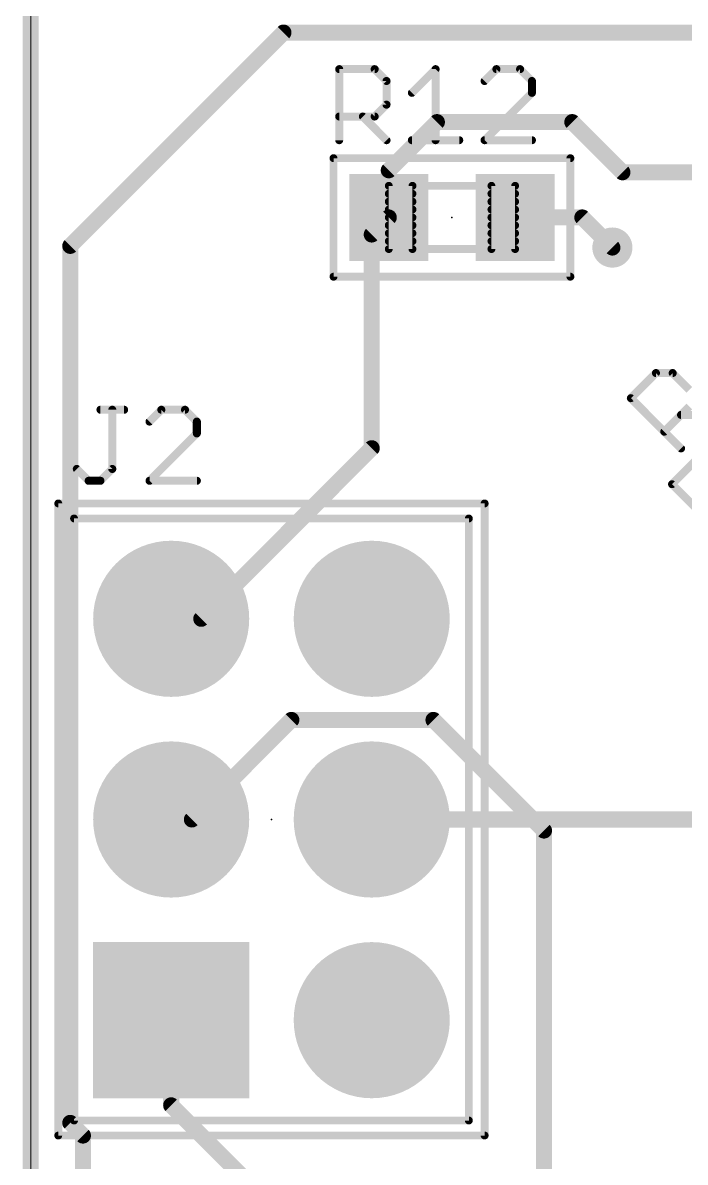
# Model space of a CAD drawing. Extents: x -0.1 to 50.1, y -0.1 to 50.1.
# Drawn here: x -0.1 to 8.29, y 23.6 to 38.02 of the extents above; entities that cross this region are included whole.
import ezdxf

# ---------------------------------------------------------------- set-up
doc = ezdxf.new("R2010")
doc.units = 0
for name, color, linetype in [('1', 22, 'CONTINUOUS'), ('15', 22, 'CONTINUOUS'), ('16', 175, 'CONTINUOUS'), ('17', 82, 'CONTINUOUS'), ('18', 82, 'CONTINUOUS'), ('2', 175, 'CONTINUOUS'), ('20', 7, 'CONTINUOUS'), ('21', 253, 'CONTINUOUS'), ('23', 7, 'CONTINUOUS'), ('29', 253, 'CONTINUOUS'), ('30', 253, 'CONTINUOUS'), ('31', 253, 'CONTINUOUS'), ('51', 253, 'CONTINUOUS')]:
    doc.layers.add(name, color=color, linetype=linetype)

# ---------------------------------------------------------------- blocks, each defined once
blk = doc.blocks.new('SQUAREP')
blk.add_solid([(-0.5, -0.5), (0.5, -0.5), (-0.5, 0.5), (0.5, 0.5)])
blk = doc.blocks.new('ROUNDP')
at = {"const_width": 0.5}
blk.add_lwpolyline([(0, -0.25, 1), (0, 0.25, 1), (0, -0.25)], format="xyb", dxfattribs=at)
blk = doc.blocks.new('RECT')
blk.add_solid([(-0.5, -0.5), (0.5, -0.5), (-0.5, 0.5), (0.5, 0.5)])
blk = doc.blocks.new('ROUNDV')
at = {"const_width": 0.5}
blk.add_lwpolyline([(0, -0.25, 1), (0, 0.25, 1), (0, -0.25)], format="xyb", dxfattribs=at)

msp = doc.modelspace()

# ---------------------------------------------------------------- linework, layer by layer
at = {"layer": '1', "const_width": 0.2032}
for points in [[(4.534, 36.157), (5.1435, 36.7665)], [(5.1435, 36.7665), (6.858, 36.7665)], [(6.858, 36.7665), (7.493, 36.1315)], [(4.534, 35.56), (4.534, 36.157)], [(7.493, 36.1315), (19.2405, 36.1315)], [(4.318, 35.344), (4.534, 35.56)], [(6.134, 35.56), (6.985, 35.56)], [(6.985, 35.56), (7.366, 35.179)], [(4.318, 32.639), (4.318, 35.344)], [(2.159, 30.48), (4.318, 32.639)], [(1.778, 30.48), (2.159, 30.48)], [(4.318, 27.94), (9.16, 27.94)], [(1.778, 25.4), (1.778, 24.322)], [(1.778, 24.322), (3.2, 22.9)]]:
    msp.add_lwpolyline(points, dxfattribs=at)
at = {"layer": '1', "const_width": 0.1016}
for points in [[(5.1435, 36.8173, 1), (5.1435, 36.7157)], [(5.1794, 36.7306, 1), (5.1076, 36.8024)], [(6.8939, 36.8024, 1), (6.8221, 36.7306)], [(6.858, 36.7157, 1), (6.858, 36.8173)], [(4.5848, 36.157, 1), (4.4832, 36.157)], [(4.4981, 36.1929, 1), (4.5699, 36.1211)], [(7.493, 36.1823, 1), (7.493, 36.0807)], [(7.4571, 36.0956, 1), (7.5289, 36.1674)], [(4.5699, 35.5241, 1), (4.4981, 35.5959)], [(6.134, 35.6108, 1), (6.134, 35.5092)], [(7.0209, 35.5959, 1), (6.9491, 35.5241)], [(6.985, 35.5092, 1), (6.985, 35.6108)], [(4.4832, 35.56, 1), (4.5848, 35.56)], [(4.3688, 35.344, 1), (4.2672, 35.344)], [(4.2821, 35.3799, 1), (4.3539, 35.3081)], [(7.3301, 35.1431, 1), (7.4019, 35.2149)], [(4.3539, 32.6031, 1), (4.2821, 32.6749)], [(4.2672, 32.639, 1), (4.3688, 32.639)], [(1.778, 30.5308, 1), (1.778, 30.4292)], [(2.159, 30.4292, 1), (2.159, 30.5308)], [(2.1231, 30.5159, 1), (2.1949, 30.4441)], [(4.318, 27.9908, 1), (4.318, 27.8892)], [(1.8288, 25.4, 1), (1.7272, 25.4)], [(1.8139, 24.3579, 1), (1.7421, 24.2861)], [(1.7272, 24.322, 1), (1.8288, 24.322)]]:
    msp.add_lwpolyline(points, format="xyb", dxfattribs=at)
at = {"layer": '15', "const_width": 0.01}
msp.add_lwpolyline([(0, 50), (0, 0)], dxfattribs=at)
at = {"layer": '16', "const_width": 0.2032}
for points in [[(0.5, 35.2), (3.2, 37.9)], [(10, 37.9), (3.2, 37.9)], [(0.5, 24.1), (0.5, 35.2)], [(2.04, 27.94), (3.3, 29.2)], [(3.3, 29.2), (5.1, 29.2)], [(5.1, 29.2), (6.5, 27.8)], [(1.778, 27.94), (2.04, 27.94)], [(6.5, 27.8), (6.5, 21.6)], [(0.6604, 23.9396), (0.5, 24.1)], [(0.6604, 2.3368), (0.6604, 23.9396)]]:
    msp.add_lwpolyline(points, dxfattribs=at)
at = {"layer": '16', "const_width": 0.1016}
for points in [[(3.2, 37.9508, 1), (3.2, 37.8492)], [(3.2359, 37.8641, 1), (3.1641, 37.9359)], [(0.5508, 35.2, 1), (0.4492, 35.2)], [(0.4641, 35.2359, 1), (0.5359, 35.1641)], [(3.3, 29.2508, 1), (3.3, 29.1492)], [(3.3359, 29.1641, 1), (3.2641, 29.2359)], [(5.1359, 29.2359, 1), (5.0641, 29.1641)], [(5.1, 29.1492, 1), (5.1, 29.2508)], [(1.778, 27.9908, 1), (1.778, 27.8892)], [(2.0041, 27.9759, 1), (2.0759, 27.9041)], [(2.04, 27.8892, 1), (2.04, 27.9908)], [(6.5508, 27.8, 1), (6.4492, 27.8)], [(6.4641, 27.7641, 1), (6.5359, 27.8359)], [(0.5359, 24.1359, 1), (0.4641, 24.0641)], [(0.4492, 24.1, 1), (0.5508, 24.1)], [(0.7112, 23.9396, 1), (0.6096, 23.9396)], [(0.6245, 23.9037, 1), (0.6963, 23.9755)]]:
    msp.add_lwpolyline(points, format="xyb", dxfattribs=at)
at = {"layer": '2', "const_width": 0.01}
msp.add_lwpolyline([(0, 50), (0, 0)], dxfattribs=at)
at = {"layer": '20', "const_width": 0.2032}
msp.add_lwpolyline([(0, 48), (0, 2)], dxfattribs=at)
at = {"layer": '21'}
for points, const_width in [([(3.834, 34.81), (3.834, 36.31)], 0.1), ([(3.834, 36.31), (6.834, 36.31)], 0.1), ([(6.834, 36.31), (6.834, 34.81)], 0.1), ([(6.834, 34.81), (3.834, 34.81)], 0.1), ([(0.8825, 33.126), (1.1822, 33.126)], 0.1016), ([(1.0324, 32.3767), (1.0324, 33.126)], 0.1016), ([(1.6534, 33.126), (1.5036, 32.9761)], 0.1016), ([(1.9532, 33.126), (1.6534, 33.126)], 0.1016), ([(2.103, 32.9761), (1.9532, 33.126)], 0.1016), ([(8.1212, 32.1835), (9.1819, 33.2441)], 0.1), ([(2.103, 32.8262), (2.103, 32.9761)], 0.1016), ([(1.5036, 32.2268), (2.103, 32.8262)], 0.1016), ([(0.5828, 32.3767), (0.7327, 32.2268)], 0.1016), ([(0.8825, 32.2268), (1.0324, 32.3767)], 0.1016), ([(0.7327, 32.2268), (0.8825, 32.2268)], 0.1016), ([(2.103, 32.2268), (1.5036, 32.2268)], 0.1016), ([(10.2425, 30.0622), (8.1212, 32.1835)], 0.1), ([(0.348, 23.94), (0.348, 31.94)], 0.1), ([(0.348, 31.94), (5.748, 31.94)], 0.1), ([(5.748, 31.94), (5.748, 23.94)], 0.1), ([(5.748, 23.94), (0.348, 23.94)], 0.1)]:
    msp.add_lwpolyline(points, dxfattribs=dict(at, const_width=const_width))
for points, const_width in [([(3.859, 36.31, 1), (3.809, 36.31)], 0.05), ([(3.834, 36.335, 1), (3.834, 36.285)], 0.05), ([(6.859, 36.31, 1), (6.809, 36.31)], 0.05), ([(6.834, 36.285, 1), (6.834, 36.335)], 0.05), ([(3.834, 34.835, 1), (3.834, 34.785)], 0.05), ([(3.809, 34.81, 1), (3.859, 34.81)], 0.05), ([(6.809, 34.81, 1), (6.859, 34.81)], 0.05), ([(6.834, 34.785, 1), (6.834, 34.835)], 0.05), ([(0.8825, 33.1514, 1), (0.8825, 33.1006)], 0.0508), ([(1.0578, 33.126, 1), (1.007, 33.126)], 0.0508), ([(1.1822, 33.1006, 1), (1.1822, 33.1514)], 0.0508), ([(1.6534, 33.1514, 1), (1.6534, 33.1006)], 0.0508), ([(1.6714, 33.108, 1), (1.6355, 33.1439)], 0.0508), ([(1.9711, 33.1439, 1), (1.9352, 33.108)], 0.0508), ([(1.9532, 33.1006, 1), (1.9532, 33.1514)], 0.0508), ([(2.1284, 32.9761, 1), (2.0776, 32.9761)], 0.0508), ([(1.4856, 32.9941, 1), (1.5215, 32.9581)], 0.0508), ([(2.0851, 32.9581, 1), (2.121, 32.9941)], 0.0508), ([(2.0776, 32.8262, 1), (2.1284, 32.8262)], 0.0508), ([(2.121, 32.8083, 1), (2.0851, 32.8442)], 0.0508), ([(0.6008, 32.3946, 1), (0.5648, 32.3587)], 0.0508), ([(1.007, 32.3767, 1), (1.0578, 32.3767)], 0.0508), ([(1.0503, 32.3587, 1), (1.0144, 32.3946)], 0.0508), ([(0.7327, 32.2522, 1), (0.7327, 32.2014)], 0.0508), ([(0.7147, 32.2088, 1), (0.7506, 32.2448)], 0.0508), ([(0.8646, 32.2448, 1), (0.9005, 32.2088)], 0.0508), ([(0.8825, 32.2014, 1), (0.8825, 32.2522)], 0.0508), ([(1.4856, 32.2448, 1), (1.5215, 32.2088)], 0.0508), ([(1.5036, 32.2522, 1), (1.5036, 32.2014)], 0.0508), ([(2.103, 32.2014, 1), (2.103, 32.2522)], 0.0508), ([(8.1389, 32.2012, 1), (8.1035, 32.1658)], 0.05), ([(8.1035, 32.2012, 1), (8.1389, 32.1658)], 0.05), ([(0.373, 31.94, 1), (0.323, 31.94)], 0.05), ([(0.348, 31.965, 1), (0.348, 31.915)], 0.05), ([(5.773, 31.94, 1), (5.723, 31.94)], 0.05), ([(5.748, 31.915, 1), (5.748, 31.965)], 0.05), ([(0.348, 23.965, 1), (0.348, 23.915)], 0.05), ([(0.323, 23.94, 1), (0.373, 23.94)], 0.05), ([(5.723, 23.94, 1), (5.773, 23.94)], 0.05), ([(5.748, 23.915, 1), (5.748, 23.965)], 0.05)]:
    msp.add_lwpolyline(points, format="xyb", dxfattribs=dict(at, const_width=const_width))
at = {"layer": '23'}
for p in [(5.334, 35.56), (3.048, 27.94)]:
    msp.add_point(p, dxfattribs=at)
at = {"layer": '51'}
for points, const_width in [([(3.9058, 36.5378), (3.9058, 37.437)], 0.1016), ([(3.9058, 37.437), (4.3554, 37.437)], 0.1016), ([(4.3554, 37.437), (4.5052, 37.2871)], 0.1016), ([(4.8266, 37.1372), (5.1263, 37.437)], 0.1016), ([(5.1263, 37.437), (5.1263, 36.5378)], 0.1016), ([(5.8972, 37.437), (5.7474, 37.2871)], 0.1016), ([(6.197, 37.437), (5.8972, 37.437)], 0.1016), ([(6.3468, 37.2871), (6.197, 37.437)], 0.1016), ([(4.5052, 37.2871), (4.5052, 36.9874)], 0.1016), ([(6.3468, 37.1372), (6.3468, 37.2871)], 0.1016), ([(5.7474, 36.5378), (6.3468, 37.1372)], 0.1016), ([(4.5052, 36.9874), (4.3554, 36.8375)], 0.1016), ([(4.3554, 36.8375), (3.9058, 36.8375)], 0.1016), ([(4.2055, 36.8375), (4.5052, 36.5378)], 0.1016), ([(4.8266, 36.5378), (5.426, 36.5378)], 0.1016), ([(6.3468, 36.5378), (5.7474, 36.5378)], 0.1016), ([(4.534, 35.16), (4.534, 35.96)], 0.1), ([(4.534, 35.96), (4.834, 35.96)], 0.1), ([(4.534, 35.16), (4.534, 35.96)], 0.1), ([(4.534, 35.96), (6.134, 35.96)], 0.1), ([(4.834, 35.96), (4.834, 35.16)], 0.1), ([(5.834, 35.16), (5.834, 35.96)], 0.1), ([(5.834, 35.96), (6.134, 35.96)], 0.1), ([(6.134, 35.96), (6.134, 35.16)], 0.1), ([(6.134, 35.96), (6.134, 35.16)], 0.1), ([(4.534, 35.86), (4.834, 35.86)], 0.1), ([(4.534, 35.76), (4.834, 35.76)], 0.1), ([(5.834, 35.86), (6.134, 35.86)], 0.1), ([(5.834, 35.76), (6.134, 35.76)], 0.1), ([(4.534, 35.66), (4.834, 35.66)], 0.1), ([(5.834, 35.66), (6.134, 35.66)], 0.1), ([(4.534, 35.56), (4.834, 35.56)], 0.1), ([(4.534, 35.46), (4.834, 35.46)], 0.1), ([(5.834, 35.56), (6.134, 35.56)], 0.1), ([(5.834, 35.46), (6.134, 35.46)], 0.1), ([(4.534, 35.36), (4.834, 35.36)], 0.1), ([(5.834, 35.36), (6.134, 35.36)], 0.1), ([(4.534, 35.26), (4.834, 35.26)], 0.1), ([(4.834, 35.16), (4.534, 35.16)], 0.1), ([(4.534, 35.16), (4.834, 35.16)], 0.1), ([(6.134, 35.16), (4.534, 35.16)], 0.1), ([(5.834, 35.26), (6.134, 35.26)], 0.1), ([(6.134, 35.16), (5.834, 35.16)], 0.1), ([(5.834, 35.16), (6.134, 35.16)], 0.1), ([(7.5996, 33.2726), (7.9175, 33.5905)], 0.1016), ([(7.9175, 33.5905), (8.1295, 33.5905)], 0.1016), ([(8.1295, 33.5905), (8.3414, 33.3786)], 0.1016), ([(8.2354, 32.6368), (7.5996, 33.2726)], 0.1016), ([(8.3414, 33.1666), (8.0235, 32.8487)], 0.1016), ([(8.2354, 33.0607), (8.6593, 33.0607)], 0.1016), ([(0.548, 24.13), (0.548, 31.75)], 0.1), ([(0.548, 31.75), (5.548, 31.75)], 0.1), ([(5.548, 31.75), (5.548, 24.13)], 0.1), ([(5.548, 24.13), (0.548, 24.13)], 0.1)]:
    msp.add_lwpolyline(points, dxfattribs=dict(at, const_width=const_width))
for points, const_width in [([(3.9312, 37.437, 1), (3.8804, 37.437)], 0.0508), ([(3.9058, 37.4624, 1), (3.9058, 37.4116)], 0.0508), ([(4.3733, 37.4549, 1), (4.3374, 37.419)], 0.0508), ([(4.3554, 37.4116, 1), (4.3554, 37.4624)], 0.0508), ([(5.1517, 37.437, 1), (5.1009, 37.437)], 0.0508), ([(5.1443, 37.419, 1), (5.1083, 37.4549)], 0.0508), ([(5.8972, 37.4624, 1), (5.8972, 37.4116)], 0.0508), ([(5.9152, 37.419, 1), (5.8793, 37.4549)], 0.0508), ([(6.2149, 37.4549, 1), (6.179, 37.419)], 0.0508), ([(6.197, 37.4116, 1), (6.197, 37.4624)], 0.0508), ([(4.5306, 37.2871, 1), (4.4798, 37.2871)], 0.0508), ([(4.4873, 37.2691, 1), (4.5232, 37.3051)], 0.0508), ([(5.7294, 37.3051, 1), (5.7653, 37.2691)], 0.0508), ([(6.3722, 37.2871, 1), (6.3214, 37.2871)], 0.0508), ([(6.3289, 37.2691, 1), (6.3648, 37.3051)], 0.0508), ([(4.8086, 37.1552, 1), (4.8445, 37.1193)], 0.0508), ([(6.3214, 37.1372, 1), (6.3722, 37.1372)], 0.0508), ([(6.3648, 37.1193, 1), (6.3289, 37.1552)], 0.0508), ([(4.4798, 36.9874, 1), (4.5306, 36.9874)], 0.0508), ([(4.5232, 36.9694, 1), (4.4873, 37.0053)], 0.0508), ([(3.9058, 36.8629, 1), (3.9058, 36.8121)], 0.0508), ([(4.2235, 36.8555, 1), (4.1876, 36.8196)], 0.0508), ([(4.3374, 36.8555, 1), (4.3733, 36.8196)], 0.0508), ([(4.3554, 36.8121, 1), (4.3554, 36.8629)], 0.0508), ([(3.8804, 36.5378, 1), (3.9312, 36.5378)], 0.0508), ([(4.4873, 36.5198, 1), (4.5232, 36.5558)], 0.0508), ([(4.8266, 36.5632, 1), (4.8266, 36.5124)], 0.0508), ([(5.1009, 36.5378, 1), (5.1517, 36.5378)], 0.0508), ([(5.426, 36.5124, 1), (5.426, 36.5632)], 0.0508), ([(5.7294, 36.5558, 1), (5.7653, 36.5198)], 0.0508), ([(5.7474, 36.5632, 1), (5.7474, 36.5124)], 0.0508), ([(6.3468, 36.5124, 1), (6.3468, 36.5632)], 0.0508), ([(4.559, 35.96, 1), (4.509, 35.96)], 0.05), ([(4.534, 35.985, 1), (4.534, 35.935)], 0.05), ([(4.559, 35.96, 1), (4.509, 35.96)], 0.05), ([(4.534, 35.985, 1), (4.534, 35.935)], 0.05), ([(4.859, 35.96, 1), (4.809, 35.96)], 0.05), ([(4.834, 35.935, 1), (4.834, 35.985)], 0.05), ([(5.859, 35.96, 1), (5.809, 35.96)], 0.05), ([(5.834, 35.985, 1), (5.834, 35.935)], 0.05), ([(6.159, 35.96, 1), (6.109, 35.96)], 0.05), ([(6.159, 35.96, 1), (6.109, 35.96)], 0.05), ([(6.134, 35.935, 1), (6.134, 35.985)], 0.05), ([(6.134, 35.935, 1), (6.134, 35.985)], 0.05), ([(4.534, 35.885, 1), (4.534, 35.835)], 0.05), ([(4.534, 35.785, 1), (4.534, 35.735)], 0.05), ([(4.834, 35.835, 1), (4.834, 35.885)], 0.05), ([(4.834, 35.735, 1), (4.834, 35.785)], 0.05), ([(5.834, 35.885, 1), (5.834, 35.835)], 0.05), ([(5.834, 35.785, 1), (5.834, 35.735)], 0.05), ([(6.134, 35.835, 1), (6.134, 35.885)], 0.05), ([(6.134, 35.735, 1), (6.134, 35.785)], 0.05), ([(4.534, 35.685, 1), (4.534, 35.635)], 0.05), ([(4.834, 35.635, 1), (4.834, 35.685)], 0.05), ([(5.834, 35.685, 1), (5.834, 35.635)], 0.05), ([(6.134, 35.635, 1), (6.134, 35.685)], 0.05), ([(4.534, 35.585, 1), (4.534, 35.535)], 0.05), ([(4.534, 35.485, 1), (4.534, 35.435)], 0.05), ([(4.834, 35.535, 1), (4.834, 35.585)], 0.05), ([(4.834, 35.435, 1), (4.834, 35.485)], 0.05), ([(5.834, 35.585, 1), (5.834, 35.535)], 0.05), ([(5.834, 35.485, 1), (5.834, 35.435)], 0.05), ([(6.134, 35.535, 1), (6.134, 35.585)], 0.05), ([(6.134, 35.435, 1), (6.134, 35.485)], 0.05), ([(4.534, 35.385, 1), (4.534, 35.335)], 0.05), ([(4.834, 35.335, 1), (4.834, 35.385)], 0.05), ([(5.834, 35.385, 1), (5.834, 35.335)], 0.05), ([(6.134, 35.335, 1), (6.134, 35.385)], 0.05), ([(4.534, 35.285, 1), (4.534, 35.235)], 0.05), ([(4.534, 35.185, 1), (4.534, 35.135)], 0.05), ([(4.534, 35.185, 1), (4.534, 35.135)], 0.05), ([(4.534, 35.185, 1), (4.534, 35.135)], 0.05), ([(4.834, 35.235, 1), (4.834, 35.285)], 0.05), ([(4.834, 35.135, 1), (4.834, 35.185)], 0.05), ([(4.834, 35.135, 1), (4.834, 35.185)], 0.05), ([(5.834, 35.285, 1), (5.834, 35.235)], 0.05), ([(5.834, 35.185, 1), (5.834, 35.135)], 0.05), ([(5.834, 35.185, 1), (5.834, 35.135)], 0.05), ([(6.134, 35.235, 1), (6.134, 35.285)], 0.05), ([(6.134, 35.135, 1), (6.134, 35.185)], 0.05), ([(6.134, 35.135, 1), (6.134, 35.185)], 0.05), ([(6.134, 35.135, 1), (6.134, 35.185)], 0.05), ([(4.509, 35.16, 1), (4.559, 35.16)], 0.05), ([(4.509, 35.16, 1), (4.559, 35.16)], 0.05), ([(4.809, 35.16, 1), (4.859, 35.16)], 0.05), ([(5.809, 35.16, 1), (5.859, 35.16)], 0.05), ([(6.109, 35.16, 1), (6.159, 35.16)], 0.05), ([(6.109, 35.16, 1), (6.159, 35.16)], 0.05), ([(7.9175, 33.6159, 1), (7.9175, 33.5651)], 0.0508), ([(7.9355, 33.5725, 1), (7.8996, 33.6085)], 0.0508), ([(8.1474, 33.6085, 1), (8.1115, 33.5726)], 0.0508), ([(8.1295, 33.5651, 1), (8.1295, 33.6159)], 0.0508), ([(7.6176, 33.2906, 1), (7.5817, 33.2546)], 0.0508), ([(7.5817, 33.2906, 1), (7.6176, 33.2546)], 0.0508), ([(8.2354, 33.0861, 1), (8.2354, 33.0353)], 0.0508), ([(8.0055, 32.8667, 1), (8.0414, 32.8308)], 0.0508), ([(8.2175, 32.6188, 1), (8.2534, 32.6548)], 0.0508), ([(0.573, 31.75, 1), (0.523, 31.75)], 0.05), ([(0.548, 31.775, 1), (0.548, 31.725)], 0.05), ([(5.573, 31.75, 1), (5.523, 31.75)], 0.05), ([(5.548, 31.725, 1), (5.548, 31.775)], 0.05), ([(0.548, 24.155, 1), (0.548, 24.105)], 0.05), ([(0.523, 24.13, 1), (0.573, 24.13)], 0.05), ([(5.523, 24.13, 1), (5.573, 24.13)], 0.05), ([(5.548, 24.105, 1), (5.548, 24.155)], 0.05)]:
    msp.add_lwpolyline(points, format="xyb", dxfattribs=dict(at, const_width=const_width))

# ---------------------------------------------------------------- block references
at = {"layer": '1', "xscale": 0.9}
for p in [(4.534, 35.56), (6.134, 35.56)]:
    msp.add_blockref('RECT', p, dxfattribs=at)
at = {"layer": '17', "xscale": 1.875, "yscale": 1.875, "rotation": 90}
for name, p in [('ROUNDP', (1.778, 30.48)), ('ROUNDP', (1.778, 30.48)), ('ROUNDP', (1.778, 30.48)), ('ROUNDP', (1.778, 30.48)), ('ROUNDP', (4.318, 30.48)), ('ROUNDP', (4.318, 30.48)), ('ROUNDP', (4.318, 30.48)), ('ROUNDP', (4.318, 30.48)), ('ROUNDP', (1.778, 27.94)), ('ROUNDP', (1.778, 27.94)), ('ROUNDP', (1.778, 27.94)), ('ROUNDP', (1.778, 27.94)), ('ROUNDP', (4.318, 27.94)), ('ROUNDP', (4.318, 27.94)), ('ROUNDP', (4.318, 27.94)), ('ROUNDP', (4.318, 27.94)), ('SQUAREP', (1.778, 25.4)), ('ROUNDP', (1.778, 25.4)), ('ROUNDP', (1.778, 25.4)), ('SQUAREP', (1.778, 25.4)), ('ROUNDP', (4.318, 25.4)), ('ROUNDP', (4.318, 25.4)), ('ROUNDP', (4.318, 25.4)), ('ROUNDP', (4.318, 25.4))]:
    msp.add_blockref(name, p, dxfattribs=at)
at = {"layer": '18', "xscale": 0.508, "yscale": 0.508}
msp.add_blockref('ROUNDV', (7.366, 35.179), dxfattribs=at)
msp.add_blockref('ROUNDV', (7.366, 35.179), dxfattribs=at)
msp.add_blockref('ROUNDV', (7.366, 35.179), dxfattribs=at)
msp.add_blockref('ROUNDV', (7.366, 35.179), dxfattribs=at)
at = {"layer": '29', "xscale": 1.0016, "yscale": 1.1016}
for p in [(4.534, 35.56), (6.134, 35.56)]:
    msp.add_blockref('RECT', p, dxfattribs=at)
at = {"layer": '29', "xscale": 1.9766, "yscale": 1.9766, "rotation": 90}
for name, p in [('ROUNDP', (1.778, 30.48)), ('ROUNDP', (4.318, 30.48)), ('ROUNDP', (1.778, 27.94)), ('ROUNDP', (4.318, 27.94)), ('SQUAREP', (1.778, 25.4)), ('ROUNDP', (4.318, 25.4))]:
    msp.add_blockref(name, p, dxfattribs=at)
at = {"layer": '30', "xscale": 1.9766, "yscale": 1.9766, "rotation": 90}
for name, p in [('ROUNDP', (1.778, 30.48)), ('ROUNDP', (4.318, 30.48)), ('ROUNDP', (1.778, 27.94)), ('ROUNDP', (4.318, 27.94)), ('SQUAREP', (1.778, 25.4)), ('ROUNDP', (4.318, 25.4))]:
    msp.add_blockref(name, p, dxfattribs=at)
at = {"layer": '31', "xscale": 0.9}
for p in [(4.534, 35.56), (6.134, 35.56)]:
    msp.add_blockref('RECT', p, dxfattribs=at)

doc.saveas('drawing.dxf')
